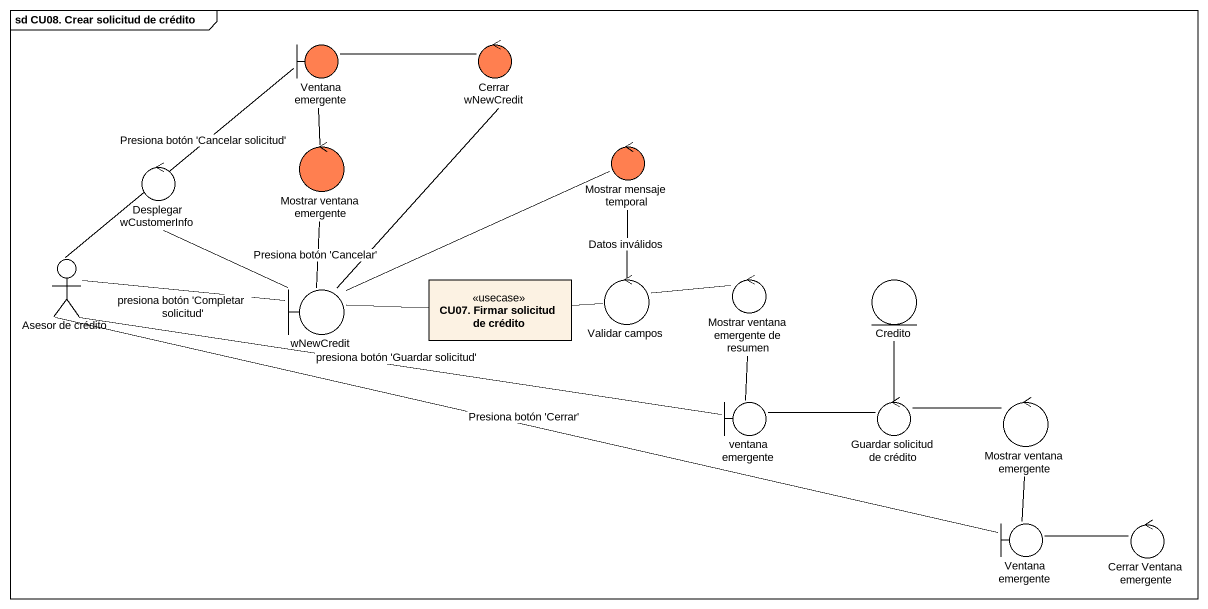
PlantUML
@startuml
mainframe sd CU08. Crear solicitud de crédito
allowmixing
hide circle
hide empty members
boundary "Ventana emergente" as Ventana_emergente #FF7F50
control "Cerrar wNewCredit" as Cerrar_wNewCredit #FF7F50
control "Mostrar ventana emergente" as Mostrar_ventana_emergente #FF7F50
control "Mostrar mensaje temporal" as Mostrar_mensaje_temporal #FF7F50
control "Desplegar wCustomerInfo" as Desplegar_wCustomerInfo
actor "Asesor de crédito" as Asesor_de_crédito
class "CU07. Firmar solicitud de crédito" as CU07_Firmar_solicitud_de <<usecase>>
control "Validar campos" as Validar_campos
control "Mostrar ventana emergente de resumen" as Mostrar_ventana_emergente_2
entity Credito
boundary wNewCredit
boundary "ventana emergente" as ventana_emergente
control "Guardar solicitud de crédito" as Guardar_solicitud_de_crédito
control "Mostrar ventana emergente" as Mostrar_ventana_emergente_3
boundary "Ventana emergente" as Ventana_emergente_2
control "Cerrar Ventana emergente" as Cerrar_Ventana_emergente
Ventana_emergente -right- Cerrar_wNewCredit
Mostrar_ventana_emergente -up- Ventana_emergente
Mostrar_mensaje_temporal -left- wNewCredit
Asesor_de_crédito -up- Ventana_emergente : Presiona botón 'Cancelar solicitud'
Asesor_de_crédito -right- ventana_emergente : presiona botón 'Guardar solicitud'
Asesor_de_crédito -right- Ventana_emergente_2 : Presiona botón 'Cerrar'
CU07_Firmar_solicitud_de -right- Validar_campos
Validar_campos -up- Mostrar_mensaje_temporal : Datos inválidos
Validar_campos -right- Mostrar_ventana_emergente_2
Mostrar_ventana_emergente_2 -- ventana_emergente
wNewCredit -up- Cerrar_wNewCredit
wNewCredit -up- Mostrar_ventana_emergente : Presiona botón 'Cancelar'
wNewCredit -up- Desplegar_wCustomerInfo
wNewCredit -left- Asesor_de_crédito : presiona botón 'Completar solicitud'
wNewCredit -right- CU07_Firmar_solicitud_de
ventana_emergente -right- Guardar_solicitud_de_crédito
Guardar_solicitud_de_crédito -up- Credito
Guardar_solicitud_de_crédito -right- Mostrar_ventana_emergente_3
Mostrar_ventana_emergente_3 -- Ventana_emergente_2
Ventana_emergente_2 -right- Cerrar_Ventana_emergente
@enduml
